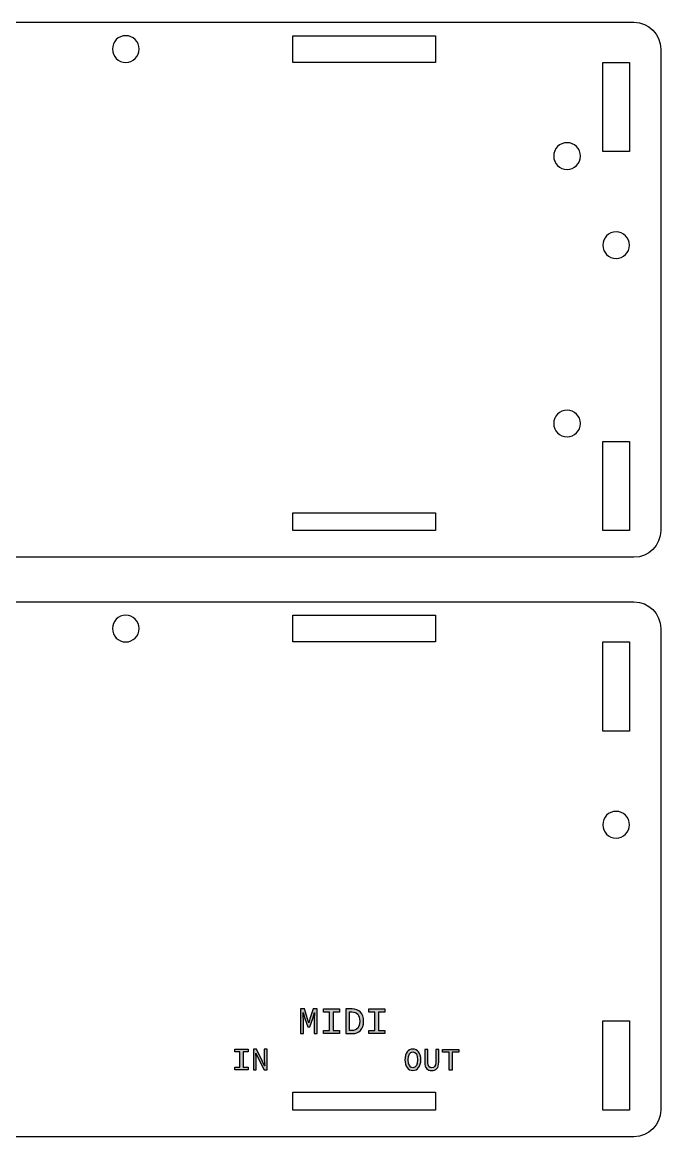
# Model space of a CAD drawing. Extents: x 2 to 177, y -204 to -3.
# Drawn here: x 105.2 to 176.8, y -127.8 to -2.8 of the extents above; entities that cross this region are included whole.
import ezdxf

# ---------------------------------------------------------------- set-up
doc = ezdxf.new("R2010")
doc.units = 0
doc.header["$MEASUREMENT"] = 0
doc.layers.add('LAYER_1', color=7, linetype='CONTINUOUS')

# ---------------------------------------------------------------- blocks, each defined once
blk = doc.blocks.new('BLOCK_2')
at = {"layer": 'LAYER_1', "color": 1}
for points in [[(44.07, -59.82), (28.07, -59.82), (28.07, -57.82), (44.07, -57.82), (44.07, -59.82)], [(97.82, -59.82), (81.82, -59.82), (81.82, -57.82), (97.82, -57.82), (97.82, -59.82)], [(151.57, -59.82), (135.57, -59.82), (135.57, -57.82), (151.57, -57.82), (151.57, -59.82)]]:
    blk.add_lwpolyline(points, dxfattribs=at)
blk = doc.blocks.new('BLOCK_3')
at = {"layer": 'LAYER_1', "color": 1}
for points in [[(44.07, -124.82), (28.07, -124.82), (28.07, -122.82), (44.07, -122.82), (44.07, -124.82)], [(97.82, -124.82), (81.82, -124.82), (81.82, -122.82), (97.82, -122.82), (97.82, -124.82)], [(151.57, -124.82), (135.57, -124.82), (135.57, -122.82), (151.57, -122.82), (151.57, -124.82)]]:
    blk.add_lwpolyline(points, dxfattribs=at)
blk = doc.blocks.new('BLOCK_6')
at = {"layer": 'LAYER_1'}
h = blk.add_hatch(color=7, dxfattribs=at)
h.dxf.hatch_style = 2
edge = h.paths.add_edge_path()
edge.add_spline(control_points=[(136.41, -113.48), (136.41, -113.48), (136.85, -113.48), (136.85, -113.48), (136.85, -113.48), (137.22, -114.61), (137.22, -114.61), (137.22, -114.61), (137.35, -115.04), (137.35, -115.04), (137.35, -115.04), (137.36, -115.04), (137.36, -115.04), (137.36, -115.04), (137.48, -114.61), (137.48, -114.61), (137.48, -114.61), (137.84, -113.48), (137.84, -113.48), (137.84, -113.48), (138.29, -113.48), (138.29, -113.48), (138.29, -113.48), (138.29, -116.25), (138.29, -116.25), (138.29, -116.25), (137.94, -116.25), (137.94, -116.25), (137.94, -116.25), (137.94, -114.86), (137.94, -114.86), (137.94, -114.62), (137.97, -114.15), (137.99, -113.9), (137.99, -113.9), (137.98, -113.9), (137.98, -113.9), (137.98, -113.9), (137.79, -114.54), (137.79, -114.54), (137.79, -114.54), (137.45, -115.5), (137.45, -115.5), (137.45, -115.5), (137.24, -115.5), (137.24, -115.5), (137.24, -115.5), (136.9, -114.54), (136.9, -114.54), (136.9, -114.54), (136.71, -113.9), (136.71, -113.9), (136.71, -113.9), (136.7, -113.9), (136.7, -113.9), (136.72, -114.15), (136.75, -114.62), (136.75, -114.86), (136.75, -114.86), (136.75, -116.25), (136.75, -116.25), (136.75, -116.25), (136.41, -116.25), (136.41, -116.25), (136.41, -116.25), (136.41, -113.48), (136.41, -113.48)], knot_values=[0, 0, 0, 0, 1, 1, 1, 2, 2, 2, 3, 3, 3, 4, 4, 4, 5, 5, 5, 6, 6, 6, 7, 7, 7, 8, 8, 8, 9, 9, 9, 10, 10, 10, 11, 11, 11, 12, 12, 12, 13, 13, 13, 14, 14, 14, 15, 15, 15, 16, 16, 16, 17, 17, 17, 18, 18, 18, 19, 19, 19, 20, 20, 20, 21, 21, 21, 22, 22, 22, 22], degree=3, periodic=1)
h = blk.add_hatch(color=7, dxfattribs=at)
h.dxf.hatch_style = 2
h.paths.add_polyline_path([(139, -115.9), (139.68, -115.9), (139.68, -113.84), (139, -113.84), (139, -113.48), (140.78, -113.48), (140.78, -113.84), (140.1, -113.84), (140.1, -115.9), (140.78, -115.9), (140.78, -116.25), (139, -116.25)])
h = blk.add_hatch(color=7, dxfattribs=at)
h.dxf.hatch_style = 2
edge = h.paths.add_edge_path()
edge.add_spline(control_points=[(141.5, -113.48), (141.5, -113.48), (142.2, -113.48), (142.2, -113.48), (143.02, -113.48), (143.49, -113.96), (143.49, -114.86), (143.49, -115.75), (143.02, -116.25), (142.21, -116.25), (142.21, -116.25), (141.5, -116.25), (141.5, -116.25), (141.5, -116.25), (141.5, -113.48), (141.5, -113.48)], knot_values=[0, 0, 0, 0, 1, 1, 1, 2, 2, 2, 3, 3, 3, 4, 4, 4, 5, 5, 5, 5], degree=3, periodic=1)
edge = h.paths.add_edge_path()
edge.add_spline(control_points=[(142.17, -115.91), (142.75, -115.91), (143.06, -115.55), (143.06, -114.86), (143.06, -114.17), (142.75, -113.82), (142.17, -113.82), (142.17, -113.82), (141.92, -113.82), (141.92, -113.82), (141.92, -113.82), (141.92, -115.91), (141.92, -115.91), (141.92, -115.91), (142.17, -115.91), (142.17, -115.91)], knot_values=[0, 0, 0, 0, 1, 1, 1, 2, 2, 2, 3, 3, 3, 4, 4, 4, 5, 5, 5, 5], degree=3, periodic=1)
h = blk.add_hatch(color=7, dxfattribs=at)
h.dxf.hatch_style = 2
h.paths.add_polyline_path([(144.08, -115.9), (144.76, -115.9), (144.76, -113.84), (144.08, -113.84), (144.08, -113.48), (145.86, -113.48), (145.86, -113.84), (145.18, -113.84), (145.18, -115.9), (145.86, -115.9), (145.86, -116.25), (144.08, -116.25)])
for points in [[(139, -115.9), (139.68, -115.9), (139.68, -113.84), (139, -113.84), (139, -113.48), (140.78, -113.48), (140.78, -113.84), (140.1, -113.84), (140.1, -115.9), (140.78, -115.9), (140.78, -116.25), (139, -116.25), (139, -115.9)], [(144.08, -115.9), (144.76, -115.9), (144.76, -113.84), (144.08, -113.84), (144.08, -113.48), (145.86, -113.48), (145.86, -113.84), (145.18, -113.84), (145.18, -115.9), (145.86, -115.9), (145.86, -116.25), (144.08, -116.25), (144.08, -115.9)]]:
    blk.add_lwpolyline(points, dxfattribs=at)
for points, knots in [([(136.41, -113.48), (136.41, -113.48), (136.85, -113.48), (136.85, -113.48), (136.85, -113.48), (137.22, -114.61), (137.22, -114.61), (137.22, -114.61), (137.35, -115.04), (137.35, -115.04), (137.35, -115.04), (137.36, -115.04), (137.36, -115.04), (137.36, -115.04), (137.48, -114.61), (137.48, -114.61), (137.48, -114.61), (137.84, -113.48), (137.84, -113.48), (137.84, -113.48), (138.29, -113.48), (138.29, -113.48), (138.29, -113.48), (138.29, -116.25), (138.29, -116.25), (138.29, -116.25), (137.94, -116.25), (137.94, -116.25), (137.94, -116.25), (137.94, -114.86), (137.94, -114.86), (137.94, -114.62), (137.97, -114.15), (137.99, -113.9), (137.99, -113.9), (137.98, -113.9), (137.98, -113.9), (137.98, -113.9), (137.79, -114.54), (137.79, -114.54), (137.79, -114.54), (137.45, -115.5), (137.45, -115.5), (137.45, -115.5), (137.24, -115.5), (137.24, -115.5), (137.24, -115.5), (136.9, -114.54), (136.9, -114.54), (136.9, -114.54), (136.71, -113.9), (136.71, -113.9), (136.71, -113.9), (136.7, -113.9), (136.7, -113.9), (136.72, -114.15), (136.75, -114.62), (136.75, -114.86), (136.75, -114.86), (136.75, -116.25), (136.75, -116.25), (136.75, -116.25), (136.41, -116.25), (136.41, -116.25), (136.41, -116.25), (136.41, -113.48), (136.41, -113.48)], [0, 0, 0, 0, 1, 1, 1, 2, 2, 2, 3, 3, 3, 4, 4, 4, 5, 5, 5, 6, 6, 6, 7, 7, 7, 8, 8, 8, 9, 9, 9, 10, 10, 10, 11, 11, 11, 12, 12, 12, 13, 13, 13, 14, 14, 14, 15, 15, 15, 16, 16, 16, 17, 17, 17, 18, 18, 18, 19, 19, 19, 20, 20, 20, 21, 21, 21, 22, 22, 22, 22]), ([(141.5, -113.48), (141.5, -113.48), (142.2, -113.48), (142.2, -113.48), (143.02, -113.48), (143.49, -113.96), (143.49, -114.86), (143.49, -115.75), (143.02, -116.25), (142.21, -116.25), (142.21, -116.25), (141.5, -116.25), (141.5, -116.25), (141.5, -116.25), (141.5, -113.48), (141.5, -113.48)], [0, 0, 0, 0, 1, 1, 1, 2, 2, 2, 3, 3, 3, 4, 4, 4, 5, 5, 5, 5]), ([(142.17, -115.91), (142.75, -115.91), (143.06, -115.55), (143.06, -114.86), (143.06, -114.17), (142.75, -113.82), (142.17, -113.82), (142.17, -113.82), (141.92, -113.82), (141.92, -113.82), (141.92, -113.82), (141.92, -115.91), (141.92, -115.91), (141.92, -115.91), (142.17, -115.91), (142.17, -115.91)], [0, 0, 0, 0, 1, 1, 1, 2, 2, 2, 3, 3, 3, 4, 4, 4, 5, 5, 5, 5])]:
    blk.add_open_spline(points, degree=3, knots=knots, dxfattribs=at)
blk = doc.blocks.new('BLOCK_9')
at = {"layer": 'LAYER_1'}
h = blk.add_hatch(color=7, dxfattribs=at)
h.dxf.hatch_style = 2
h.paths.add_polyline_path([(129.05, -120.01), (129.61, -120.01), (129.61, -118.29), (129.05, -118.29), (129.05, -117.99), (130.53, -117.99), (130.53, -118.29), (129.97, -118.29), (129.97, -120.01), (130.53, -120.01), (130.53, -120.3), (129.05, -120.3)])
h = blk.add_hatch(color=7, dxfattribs=at)
h.dxf.hatch_style = 2
edge = h.paths.add_edge_path()
edge.add_spline(control_points=[(131.13, -117.99), (131.13, -117.99), (131.48, -117.99), (131.48, -117.99), (131.48, -117.99), (132.17, -119.37), (132.17, -119.37), (132.17, -119.37), (132.39, -119.85), (132.39, -119.85), (132.39, -119.85), (132.4, -119.85), (132.4, -119.85), (132.39, -119.62), (132.35, -119.34), (132.35, -119.09), (132.35, -119.09), (132.35, -117.99), (132.35, -117.99), (132.35, -117.99), (132.69, -117.99), (132.69, -117.99), (132.69, -117.99), (132.69, -120.3), (132.69, -120.3), (132.69, -120.3), (132.33, -120.3), (132.33, -120.3), (132.33, -120.3), (131.65, -118.92), (131.65, -118.92), (131.65, -118.92), (131.42, -118.44), (131.42, -118.44), (131.42, -118.44), (131.41, -118.44), (131.41, -118.44), (131.43, -118.68), (131.46, -118.95), (131.46, -119.2), (131.46, -119.2), (131.46, -120.3), (131.46, -120.3), (131.46, -120.3), (131.13, -120.3), (131.13, -120.3), (131.13, -120.3), (131.13, -117.99), (131.13, -117.99)], knot_values=[0, 0, 0, 0, 1, 1, 1, 2, 2, 2, 3, 3, 3, 4, 4, 4, 5, 5, 5, 6, 6, 6, 7, 7, 7, 8, 8, 8, 9, 9, 9, 10, 10, 10, 11, 11, 11, 12, 12, 12, 13, 13, 13, 14, 14, 14, 15, 15, 15, 16, 16, 16, 16], degree=3, periodic=1)
blk.add_lwpolyline([(129.05, -120.01), (129.61, -120.01), (129.61, -118.29), (129.05, -118.29), (129.05, -117.99), (130.53, -117.99), (130.53, -118.29), (129.97, -118.29), (129.97, -120.01), (130.53, -120.01), (130.53, -120.3), (129.05, -120.3), (129.05, -120.01)], dxfattribs=at)
blk.add_open_spline([(131.13, -117.99), (131.13, -117.99), (131.48, -117.99), (131.48, -117.99), (131.48, -117.99), (132.17, -119.37), (132.17, -119.37), (132.17, -119.37), (132.39, -119.85), (132.39, -119.85), (132.39, -119.85), (132.4, -119.85), (132.4, -119.85), (132.39, -119.62), (132.35, -119.34), (132.35, -119.09), (132.35, -119.09), (132.35, -117.99), (132.35, -117.99), (132.35, -117.99), (132.69, -117.99), (132.69, -117.99), (132.69, -117.99), (132.69, -120.3), (132.69, -120.3), (132.69, -120.3), (132.33, -120.3), (132.33, -120.3), (132.33, -120.3), (131.65, -118.92), (131.65, -118.92), (131.65, -118.92), (131.42, -118.44), (131.42, -118.44), (131.42, -118.44), (131.41, -118.44), (131.41, -118.44), (131.43, -118.68), (131.46, -118.95), (131.46, -119.2), (131.46, -119.2), (131.46, -120.3), (131.46, -120.3), (131.46, -120.3), (131.13, -120.3), (131.13, -120.3), (131.13, -120.3), (131.13, -117.99), (131.13, -117.99)], degree=3, knots=[0, 0, 0, 0, 1, 1, 1, 2, 2, 2, 3, 3, 3, 4, 4, 4, 5, 5, 5, 6, 6, 6, 7, 7, 7, 8, 8, 8, 9, 9, 9, 10, 10, 10, 11, 11, 11, 12, 12, 12, 13, 13, 13, 14, 14, 14, 15, 15, 15, 16, 16, 16, 16], dxfattribs=at)
blk = doc.blocks.new('BLOCK_10')
at = {"layer": 'LAYER_1'}
h = blk.add_hatch(color=7, dxfattribs=at)
h.dxf.hatch_style = 2
edge = h.paths.add_edge_path()
edge.add_spline(control_points=[(148.13, -119.18), (148.13, -118.44), (148.5, -117.99), (149.02, -117.99), (149.55, -117.99), (149.92, -118.44), (149.92, -119.18), (149.92, -119.93), (149.55, -120.39), (149.02, -120.39), (148.5, -120.39), (148.13, -119.93), (148.13, -119.18)], knot_values=[0, 0, 0, 0, 1, 1, 1, 2, 2, 2, 3, 3, 3, 4, 4, 4, 4], degree=3, periodic=1)
edge = h.paths.add_edge_path()
edge.add_spline(control_points=[(149.56, -119.18), (149.56, -118.63), (149.35, -118.3), (149.02, -118.3), (148.7, -118.3), (148.49, -118.63), (148.49, -119.18), (148.49, -119.73), (148.7, -120.08), (149.02, -120.08), (149.35, -120.08), (149.56, -119.73), (149.56, -119.18)], knot_values=[0, 0, 0, 0, 1, 1, 1, 2, 2, 2, 3, 3, 3, 4, 4, 4, 4], degree=3, periodic=1)
h = blk.add_hatch(color=7, dxfattribs=at)
h.dxf.hatch_style = 2
edge = h.paths.add_edge_path()
edge.add_spline(control_points=[(150.35, -118.04), (150.35, -118.04), (150.7, -118.04), (150.7, -118.04), (150.7, -118.04), (150.7, -119.49), (150.7, -119.49), (150.7, -119.91), (150.88, -120.08), (151.14, -120.08), (151.41, -120.08), (151.59, -119.91), (151.59, -119.49), (151.59, -119.49), (151.59, -118.04), (151.59, -118.04), (151.59, -118.04), (151.93, -118.04), (151.93, -118.04), (151.93, -118.04), (151.93, -119.47), (151.93, -119.47), (151.93, -120.12), (151.62, -120.39), (151.14, -120.39), (150.67, -120.39), (150.35, -120.12), (150.35, -119.47), (150.35, -119.47), (150.35, -118.04), (150.35, -118.04)], knot_values=[0, 0, 0, 0, 1, 1, 1, 2, 2, 2, 3, 3, 3, 4, 4, 4, 5, 5, 5, 6, 6, 6, 7, 7, 7, 8, 8, 8, 9, 9, 9, 10, 10, 10, 10], degree=3, periodic=1)
h = blk.add_hatch(color=7, dxfattribs=at)
h.dxf.hatch_style = 2
h.paths.add_polyline_path([(153.08, -118.33), (152.34, -118.33), (152.34, -118.04), (154.18, -118.04), (154.18, -118.33), (153.43, -118.33), (153.43, -120.34), (153.08, -120.34)])
blk.add_lwpolyline([(153.08, -118.33), (152.34, -118.33), (152.34, -118.04), (154.18, -118.04), (154.18, -118.33), (153.43, -118.33), (153.43, -120.34), (153.08, -120.34), (153.08, -118.33)], dxfattribs=at)
for points, knots in [([(148.13, -119.18), (148.13, -118.44), (148.5, -117.99), (149.02, -117.99), (149.55, -117.99), (149.92, -118.44), (149.92, -119.18), (149.92, -119.93), (149.55, -120.39), (149.02, -120.39), (148.5, -120.39), (148.13, -119.93), (148.13, -119.18)], [0, 0, 0, 0, 1, 1, 1, 2, 2, 2, 3, 3, 3, 4, 4, 4, 4]), ([(149.56, -119.18), (149.56, -118.63), (149.35, -118.3), (149.02, -118.3), (148.7, -118.3), (148.49, -118.63), (148.49, -119.18), (148.49, -119.73), (148.7, -120.08), (149.02, -120.08), (149.35, -120.08), (149.56, -119.73), (149.56, -119.18)], [0, 0, 0, 0, 1, 1, 1, 2, 2, 2, 3, 3, 3, 4, 4, 4, 4]), ([(150.35, -118.04), (150.35, -118.04), (150.7, -118.04), (150.7, -118.04), (150.7, -118.04), (150.7, -119.49), (150.7, -119.49), (150.7, -119.91), (150.88, -120.08), (151.14, -120.08), (151.41, -120.08), (151.59, -119.91), (151.59, -119.49), (151.59, -119.49), (151.59, -118.04), (151.59, -118.04), (151.59, -118.04), (151.93, -118.04), (151.93, -118.04), (151.93, -118.04), (151.93, -119.47), (151.93, -119.47), (151.93, -120.12), (151.62, -120.39), (151.14, -120.39), (150.67, -120.39), (150.35, -120.12), (150.35, -119.47), (150.35, -119.47), (150.35, -118.04), (150.35, -118.04)], [0, 0, 0, 0, 1, 1, 1, 2, 2, 2, 3, 3, 3, 4, 4, 4, 5, 5, 5, 6, 6, 6, 7, 7, 7, 8, 8, 8, 9, 9, 9, 10, 10, 10, 10])]:
    blk.add_open_spline(points, degree=3, knots=knots, dxfattribs=at)

msp = doc.modelspace()

# ---------------------------------------------------------------- linework, layer by layer
at = {"layer": 'LAYER_1', "color": 1}
for points in [[(151.57, -7.32), (135.57, -7.32), (135.57, -4.32), (151.57, -4.32), (151.57, -7.32)], [(170.32, -17.32), (170.32, -7.32), (173.32, -7.32), (173.32, -17.32), (170.32, -17.32)], [(173.32, -49.82), (173.32, -59.82), (170.32, -59.82), (170.32, -49.82), (173.32, -49.82)], [(151.57, -72.32), (135.57, -72.32), (135.57, -69.32), (151.57, -69.32), (151.57, -72.32)], [(170.32, -82.32), (170.32, -72.32), (173.32, -72.32), (173.32, -82.32), (170.32, -82.32)], [(173.32, -114.82), (173.32, -124.82), (170.32, -124.82), (170.32, -114.82), (173.32, -114.82)]]:
    msp.add_lwpolyline(points, dxfattribs=at)
for points, knots in [([(173.82, -2.82), (173.82, -2.82), (5.82, -2.82), (5.82, -2.82), (4.17, -2.82), (2.82, -4.16), (2.82, -5.82), (2.82, -5.82), (2.82, -59.82), (2.82, -59.82), (2.82, -61.47), (4.17, -62.82), (5.82, -62.82), (5.82, -62.82), (173.82, -62.82), (173.82, -62.82), (175.48, -62.82), (176.82, -61.47), (176.82, -59.82), (176.82, -59.82), (176.82, -5.82), (176.82, -5.82), (176.82, -4.16), (175.48, -2.82), (173.82, -2.82)], [0, 0, 0, 0, 1, 1, 1, 2, 2, 2, 3, 3, 3, 4, 4, 4, 5, 5, 5, 6, 6, 6, 7, 7, 7, 8, 8, 8, 8]), ([(116.82, -7.32), (115.99, -7.32), (115.32, -6.64), (115.32, -5.82), (115.32, -4.99), (115.99, -4.32), (116.82, -4.32), (117.65, -4.32), (118.32, -4.99), (118.32, -5.82), (118.32, -6.64), (117.65, -7.32), (116.82, -7.32)], [0, 0, 0, 0, 1, 1, 1, 2, 2, 2, 3, 3, 3, 4, 4, 4, 4]), ([(166.32, -19.32), (165.49, -19.32), (164.82, -18.64), (164.82, -17.82), (164.82, -16.99), (165.49, -16.32), (166.32, -16.32), (167.15, -16.32), (167.82, -16.99), (167.82, -17.82), (167.82, -18.64), (167.15, -19.32), (166.32, -19.32)], [0, 0, 0, 0, 1, 1, 1, 2, 2, 2, 3, 3, 3, 4, 4, 4, 4]), ([(171.82, -29.32), (170.99, -29.32), (170.32, -28.64), (170.32, -27.82), (170.32, -26.99), (170.99, -26.32), (171.82, -26.32), (172.65, -26.32), (173.32, -26.99), (173.32, -27.82), (173.32, -28.64), (172.65, -29.32), (171.82, -29.32)], [0, 0, 0, 0, 1, 1, 1, 2, 2, 2, 3, 3, 3, 4, 4, 4, 4]), ([(166.32, -49.32), (165.49, -49.32), (164.82, -48.64), (164.82, -47.82), (164.82, -46.99), (165.49, -46.32), (166.32, -46.32), (167.15, -46.32), (167.82, -46.99), (167.82, -47.82), (167.82, -48.64), (167.15, -49.32), (166.32, -49.32)], [0, 0, 0, 0, 1, 1, 1, 2, 2, 2, 3, 3, 3, 4, 4, 4, 4]), ([(173.82, -67.82), (173.82, -67.82), (5.82, -67.82), (5.82, -67.82), (4.17, -67.82), (2.82, -69.16), (2.82, -70.82), (2.82, -70.82), (2.82, -124.82), (2.82, -124.82), (2.82, -126.47), (4.17, -127.82), (5.82, -127.82), (5.82, -127.82), (173.82, -127.82), (173.82, -127.82), (175.48, -127.82), (176.82, -126.47), (176.82, -124.82), (176.82, -124.82), (176.82, -70.82), (176.82, -70.82), (176.82, -69.16), (175.48, -67.82), (173.82, -67.82)], [0, 0, 0, 0, 1, 1, 1, 2, 2, 2, 3, 3, 3, 4, 4, 4, 5, 5, 5, 6, 6, 6, 7, 7, 7, 8, 8, 8, 8]), ([(116.82, -72.32), (115.99, -72.32), (115.32, -71.64), (115.32, -70.82), (115.32, -69.99), (115.99, -69.32), (116.82, -69.32), (117.65, -69.32), (118.32, -69.99), (118.32, -70.82), (118.32, -71.64), (117.65, -72.32), (116.82, -72.32)], [0, 0, 0, 0, 1, 1, 1, 2, 2, 2, 3, 3, 3, 4, 4, 4, 4]), ([(171.82, -94.32), (170.99, -94.32), (170.32, -93.64), (170.32, -92.82), (170.32, -91.99), (170.99, -91.32), (171.82, -91.32), (172.65, -91.32), (173.32, -91.99), (173.32, -92.82), (173.32, -93.64), (172.65, -94.32), (171.82, -94.32)], [0, 0, 0, 0, 1, 1, 1, 2, 2, 2, 3, 3, 3, 4, 4, 4, 4])]:
    msp.add_open_spline(points, degree=3, knots=knots, dxfattribs=at)

# ---------------------------------------------------------------- block references
at = {"layer": 'LAYER_1'}
for name in ['BLOCK_2', 'BLOCK_6', 'BLOCK_9', 'BLOCK_10', 'BLOCK_3']:
    msp.add_blockref(name, (0, 0), dxfattribs=at)

doc.saveas('drawing.dxf')
